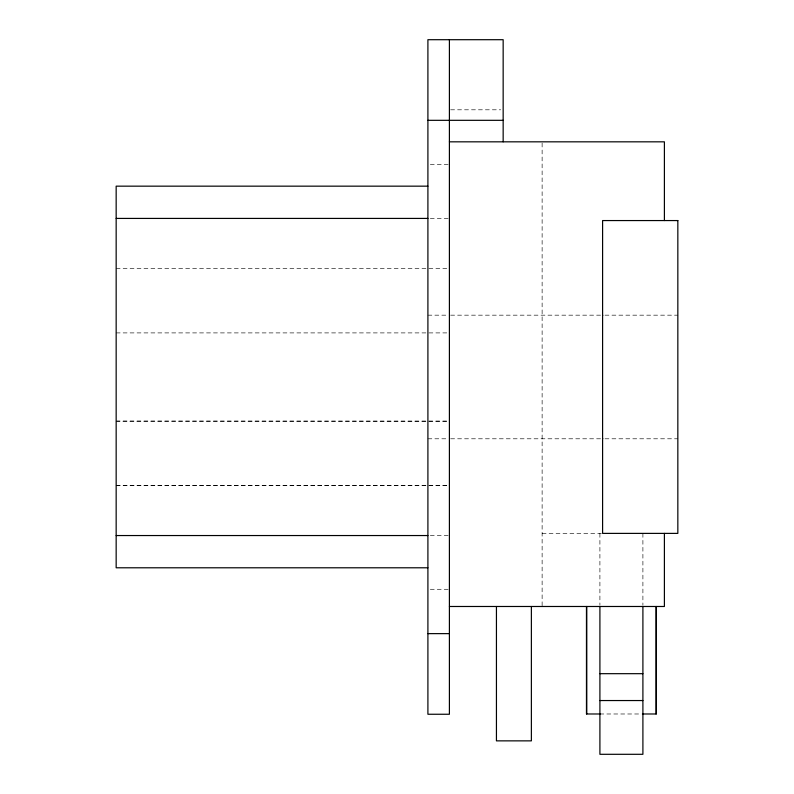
<?xml version="1.0" encoding="UTF-8"?>
<svg xmlns="http://www.w3.org/2000/svg" width="794" height="794" viewBox="0 0 794 794"><rect width="100%" height="100%" fill="white"/><g stroke="black" fill="none" stroke-linecap="round" stroke-linejoin="round"><path stroke-width="0.6" stroke-dasharray="3.97 2.98" d="M450.625 109.8L500.716 109.8M430.298 164.666L448.213 164.666M430.298 218.419L448.213 218.419M116.162 268.402L448.163 268.402M427.906 315.168L448.213 315.168M450.645 315.168L603.758 315.168M604.988 315.168L677.838 315.168M116.162 332.904L448.163 332.904M116.162 421.048L448.163 421.167L116.162 421.217M427.906 438.794L448.213 438.794M450.645 438.794L603.758 438.794M604.988 438.794L677.838 438.794M116.162 485.392L448.163 485.392M116.162 485.442L448.163 485.551M542.123 533.389L601.415 533.389M430.298 535.543L448.213 535.543M430.298 589.287L448.213 589.287M599.877 713.985L641.284 713.985M642.902 533.389L642.902 605.246M599.907 533.389L599.907 605.246M542.123 143.059L542.123 606.487"/><path stroke-width="1.19" d="M427.906 120.321L503.158 120.321M449.404 141.828L664.399 141.828L664.399 220.563M427.906 186.163L116.162 186.163L116.162 567.789L427.906 567.789M116.162 218.419L427.906 218.419M116.162 535.543L427.906 535.543M449.404 606.487L664.399 606.487L664.399 533.389M427.906 633.632L449.404 633.632M599.907 673.679L642.902 673.679M599.907 700.546L642.902 700.546M600.393 713.985L586.468 713.985L586.468 606.487M642.415 713.985L656.34 713.985L656.34 606.487M656.082 606.487L656.082 713.985M642.902 606.487L642.902 754.3L599.907 754.3L599.907 606.487M586.726 606.487L586.726 713.985M531.375 606.487L531.375 740.862L496.439 740.862L496.439 606.487M503.158 141.828L503.158 39.7L427.906 39.7L427.906 714.253L449.404 714.253L449.404 39.7M677.838 220.563L602.596 220.563L602.596 533.389L677.838 533.389L677.838 220.563"/></g></svg>
